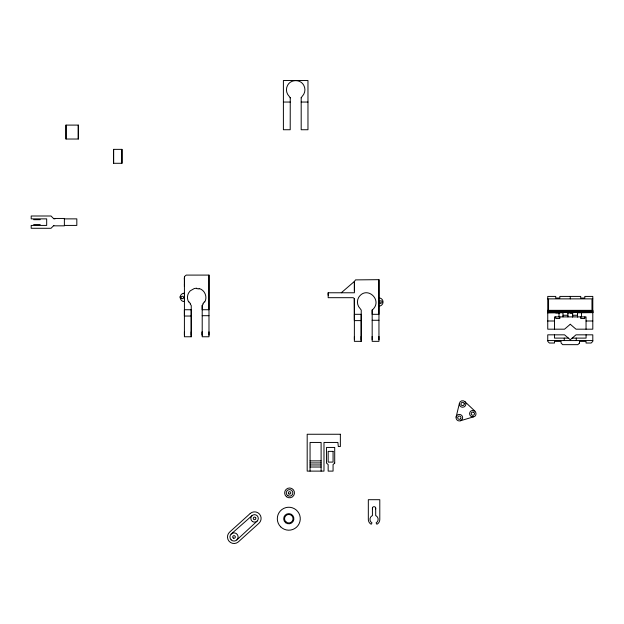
<?xml version="1.0" encoding="UTF-8"?>
<svg xmlns="http://www.w3.org/2000/svg" width="624" height="624" viewBox="0 0 624 624"><rect width="100%" height="100%" fill="white"/><g stroke="black" fill="none" stroke-linecap="round" stroke-linejoin="round"><path stroke-width="0.94" d="M66.004 139.027L66.004 125.096L78.289 125.096L78.289 139.027L66.004 139.027L66.004 125.096M78.289 139.027L78.289 125.096M113.599 163.285L113.599 149.362L121.953 149.362L121.953 163.285L113.599 163.285L113.599 149.362M121.953 163.285L121.953 149.362M184.423 309.761L184.423 316.033L191.225 316.033L191.225 336.765L184.408 336.765L184.408 309.73L191.225 309.761L191.272 305.557L190.164 303.982L190.492 303.732L189.017 301.821L188.698 302.071A9.243 9.243 0 0 1 188.698 292.828L190.211 290.854L194.306 288.514L196.7 288.202L196.646 288.608L199.04 288.928L199.095 288.514C204.797 289.895 207.722 297.071 204.711 302.071L204.383 301.821L202.917 303.732L203.237 303.982L202.207 305.503L202.207 336.765L208.985 336.765L208.985 275.09L186.202 275.098L184.509 276.557L184.423 279.802M184.423 276.884L184.423 316.033M191.225 315.721L191.225 309.761L191.225 336.765M372.177 309.917L372.177 314.309L378.955 314.309L378.955 279.669L355.54 279.887L354.393 281.455L354.385 292.773L328.177 292.773L328.177 297.687L353.192 297.695L354.229 298.451L354.393 320.611L361.195 320.611L361.195 341.344L354.377 341.344L354.37 298.927M361.179 339.698L361.179 336.422M361.195 320.299L361.241 310.136L360.134 308.56A9.243 9.243 0 0 1 358.667 297.398C366.709 284.903 383.596 300.409 372.177 310.073L372.177 341.344L378.955 341.344L378.955 279.669M572.629 312.796L572.629 311.977L577.543 311.977L577.543 316.898L577.543 315.26L572.629 315.26L572.629 316.898L572.629 312.796L570.274 312.796L573.089 312.788L567.458 312.788L572.668 312.64M180.313 298.015C179.704 295.565 181.865 292.937 184.4 293.374L184.4 301.564C181.709 301.821 179.79 299.021 180.305 296.517M184.415 278.538L184.423 277.649M184.423 286.408L184.423 285.956M301.189 97.656L301.189 129.737L307.967 129.737L307.967 80.512L283.397 80.512L283.397 129.737L290.207 129.737L290.254 97.594M184.415 284.341L184.423 285.238M180.32 296.361L180.305 297.469M473.335 416.902L470.902 416.302A3.276 3.276 0 0 1 472.352 410.428C476.494 409.633 477.524 416.426 473.335 416.902L460.457 420.763A3.276 3.276 0 0 1 456.105 417.121L459.358 403.549A3.276 3.276 0 0 1 465.855 403.541L465.855 404.399A3.276 3.276 0 0 1 460.013 405.974L459.358 403.549M375.695 508.942L375.562 507.53A1.739 1.739 0 0 0 372.551 507.53L372.419 508.942M301.189 97.82L302.219 96.299A9.243 9.243 0 0 0 303.693 85.145C300.495 79.115 290.87 79.17 287.68 85.145A9.243 9.243 0 0 0 289.146 96.299L290.254 97.874M236.925 539.854L257.08 521.165M231.13 534.066L252.049 515.619M341.281 292.773L354.393 281.455L354.385 282.282M460.457 420.763L462.306 419.071A3.276 3.276 0 0 0 462.017 415.802L461.44 415.178A3.276 3.276 0 0 0 456.105 417.121M183.292 293.389L184.4 293.374L183.448 293.374M283.397 102.047L290.207 102.047M301.189 102.047L307.967 102.047M64.373 218.868L76.822 218.868L76.822 225.42L64.373 225.428M33.641 219.687L40.225 219.687M33.641 224.601L40.225 224.601M547.747 298.873L592.8 298.873M547.747 310.339L592.8 310.339M547.747 310.721L592.8 310.721M547.747 311.072L592.8 311.072M547.747 311.392L592.8 311.392M547.747 311.688L592.8 311.688M547.747 311.945L592.8 311.945M547.747 312.164L592.8 312.164M547.747 312.359L563.09 312.359M567.879 312.359L572.668 312.359M577.465 312.359L592.8 312.359M547.747 312.515L563.09 312.515M567.879 312.515L572.668 312.515M577.465 312.515L592.8 312.515M547.747 312.64L563.09 312.64L547.747 312.796M592.8 312.64L577.785 312.788M555.734 312.881L559.829 312.881M563.004 315.26L567.918 315.26M547.747 320.993L554.51 320.993M586.045 320.993L592.8 320.993M568.363 338.107L554.471 338.107L554.471 334.831M572.185 338.107L586.084 338.107L586.084 334.831M547.747 340.564L592.8 340.564M310.058 460.871L321.11 460.871M310.058 462.922L321.11 462.922M310.058 464.966L321.11 464.966M310.058 467.017L321.11 467.017M464.599 401.372L474.77 411.013M184.415 278.156L184.423 278.866M191.209 331.851L191.209 335.127M184.415 277.828L184.415 286.556M591.981 299.692L591.981 309.527M586.045 329.183L586.045 316.898L554.51 316.898L554.51 329.183M584.813 316.898L584.813 318.536L580.718 318.536L580.718 316.898M581.537 312.796L581.537 316.898M576.28 338.107L576.28 340.564M570.274 296.416L570.274 298.873M567.918 311.977L567.918 316.898M564.268 338.107L564.268 340.564M563.004 311.977L563.004 316.898M559.829 316.898L559.829 318.536L555.734 318.536L555.734 316.898M559.01 312.796L559.01 316.898M548.566 299.692L548.566 309.527M378.955 320.276L372.177 320.276M378.955 336.422L378.955 339.706M375.695 507.85L375.695 515.635L376.1 515.806A4.095 4.095 0 0 1 376.1 522.904L376.919 524.269L378.113 523.411A5.733 5.733 0 0 0 379.79 519.355L379.79 499.699L368.324 499.699L368.324 519.355A5.733 5.733 0 0 0 370.001 523.411L371.186 524.269L372.005 522.904A4.095 4.095 0 0 1 372.005 515.806L372.419 515.635L372.419 507.85M372.161 336.422L372.161 339.706M361.195 341.344L361.195 314.309L354.385 314.309L354.393 320.299M354.385 282.539L354.385 290.729M354.377 336.648L354.377 339.479M328.177 292.773L328.177 295.23M321.11 471.112L321.11 442.447L310.058 442.447L310.058 471.112M208.985 275.09L208.985 309.73L202.207 309.73L202.207 305.339M208.985 315.697L202.207 315.697M208.985 331.851L208.985 335.127M184.408 332.069L184.408 334.909M378.955 297.929A4.095 4.095 0 0 1 383.05 302.024A4.095 4.095 0 0 1 378.955 306.119M202.192 331.851L202.192 335.127L202.192 331.851M53.875 218.455L53.875 218.868L51.012 215.998L31.2 215.998L31.2 218.868L46.683 218.868L46.683 225.42L31.2 225.42L31.2 228.283L51.012 228.298L53.875 225.428L53.875 225.833L64.373 225.833L64.373 218.455L53.875 218.455M54.865 218.455L54.865 218.868L54.865 218.455M460.582 418.712L460.496 418.844A1.638 1.638 0 0 1 458.18 418.844A1.638 1.638 0 0 1 458.18 416.528L458.515 416.27A1.638 1.638 0 0 1 460.153 416.27L460.496 416.528A1.638 1.638 0 0 1 460.754 418.509L460.582 418.712M579.493 343.021L577.855 344.659L562.7 344.659L561.062 343.021L561.062 341.383L554.51 341.383L554.51 343.021L549.385 343.021L547.747 341.383L547.747 334.831L564.541 334.831L570.274 339.745L576.007 334.831L592.8 334.831L592.8 341.383L591.162 343.021L586.045 343.021L586.045 341.383L579.493 341.383L579.493 343.021M250.232 513.474L229.843 531.913A6.552 6.552 0 0 0 228.985 541.141A6.552 6.552 0 0 0 238.204 542.006L258.898 523.31A6.552 6.552 0 0 0 259.475 514.059A6.552 6.552 0 0 0 250.232 513.474M334.706 463.125L333.068 464.56L333.068 471.112L328.154 471.112L328.154 464.56L326.516 463.125L326.516 447.439L334.706 447.439L334.706 463.125M570.274 324.269L564.541 329.183L547.747 329.183L547.747 296.416L555.734 296.416L555.734 298.054L559.829 298.054L559.829 296.416L580.718 296.416L580.718 298.054L584.813 298.054L584.813 296.416L592.8 296.416L592.8 329.183L576.007 329.183L570.274 324.269M577.543 311.984L572.629 311.977L577.543 311.984M340.361 434.257L307.187 434.257L307.187 471.112L323.981 471.112L323.981 442.447L337.904 442.447L338.309 446.542L340.361 446.542L340.361 434.257M333.068 451.37L328.154 451.37L328.154 462.103L333.068 462.103L333.068 451.37M473.273 412.082L472.844 412.027A1.638 1.638 0 0 0 472.025 415.085L472.423 415.249A1.638 1.638 0 0 0 474.427 414.086A1.638 1.638 0 0 0 473.273 412.082M255.7 517.733L255.489 517.468A1.31 1.31 0 0 0 253.43 519.043L253.633 519.316A1.31 1.31 0 0 0 255.7 517.733M464.24 403.822L464.139 403.4A1.638 1.638 0 0 0 461.44 402.823A1.638 1.638 0 0 0 462.056 405.514A1.638 1.638 0 0 0 464.24 403.822M288.943 493.958A1.232 1.232 0 0 0 290.784 492.89A1.232 1.232 0 0 0 288.943 491.829A1.232 1.232 0 0 0 288.943 493.958M286.471 496.72A4.914 4.914 0 0 0 294.411 493.654A4.914 4.914 0 0 0 287.789 488.311A4.914 4.914 0 0 0 286.471 496.72M287.914 495.737A3.276 3.276 0 0 0 292.835 492.89A3.276 3.276 0 0 0 287.914 490.051A3.276 3.276 0 0 0 287.914 495.737M286.159 522.07A4.267 4.267 0 0 0 293.015 519.324A4.267 4.267 0 0 0 287.204 514.753A4.267 4.267 0 0 0 286.159 522.07M280.675 526.828A11.474 11.474 0 0 0 299.879 521.687A11.474 11.474 0 0 0 285.823 507.632A11.474 11.474 0 0 0 280.675 526.828M285.644 522.725A5.093 5.093 0 0 0 293.834 519.441A5.093 5.093 0 0 0 286.9 513.989A5.093 5.093 0 0 0 285.644 522.725M233.314 538.067A1.31 1.31 0 0 0 235.334 537.022A1.31 1.31 0 0 0 233.423 535.798A1.31 1.31 0 0 0 233.314 538.067M252.541 521.539A3.744 3.744 0 0 0 258.297 518.567A3.744 3.744 0 0 0 252.845 515.065A3.744 3.744 0 0 0 252.541 521.539M231.13 539.854A4.095 4.095 0 0 0 237.986 538.021A4.095 4.095 0 0 0 232.963 533.005A4.095 4.095 0 0 0 231.13 539.854M181.74 298.537A1.232 1.232 0 0 0 183.581 297.469A1.232 1.232 0 0 0 181.74 296.408A1.232 1.232 0 0 0 181.74 298.537M380.258 303.053A1.232 1.232 0 0 0 382.099 301.985A1.232 1.232 0 0 0 380.258 300.924A1.232 1.232 0 0 0 380.258 303.053"/></g></svg>
